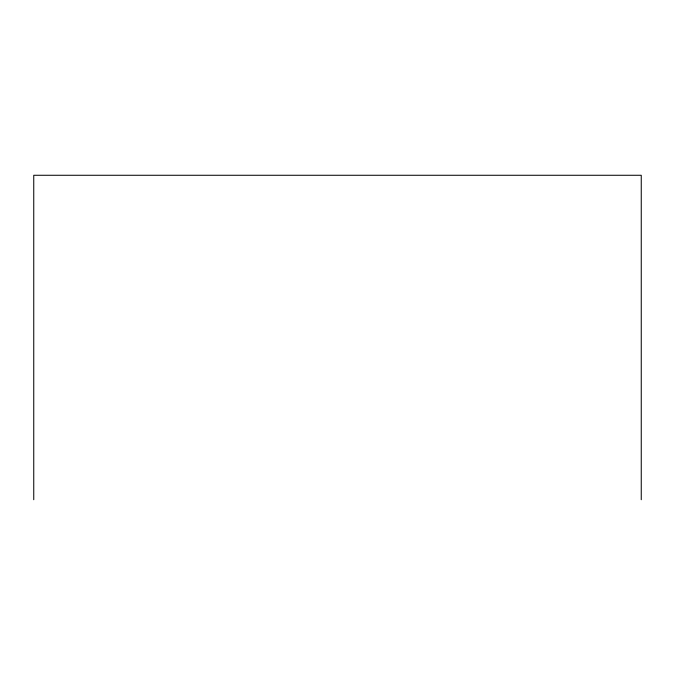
<?xml version="1.0" encoding="UTF-8"?>
<svg xmlns="http://www.w3.org/2000/svg" width="675" height="675" viewBox="0 0 675 675"><rect width="100%" height="100%" fill="white"/><g stroke="black" fill="none" stroke-linecap="round" stroke-linejoin="round"><path stroke-width="1.01" d="M641.25 499.728L641.25 175.272L33.75 175.272L33.75 499.728"/></g></svg>
